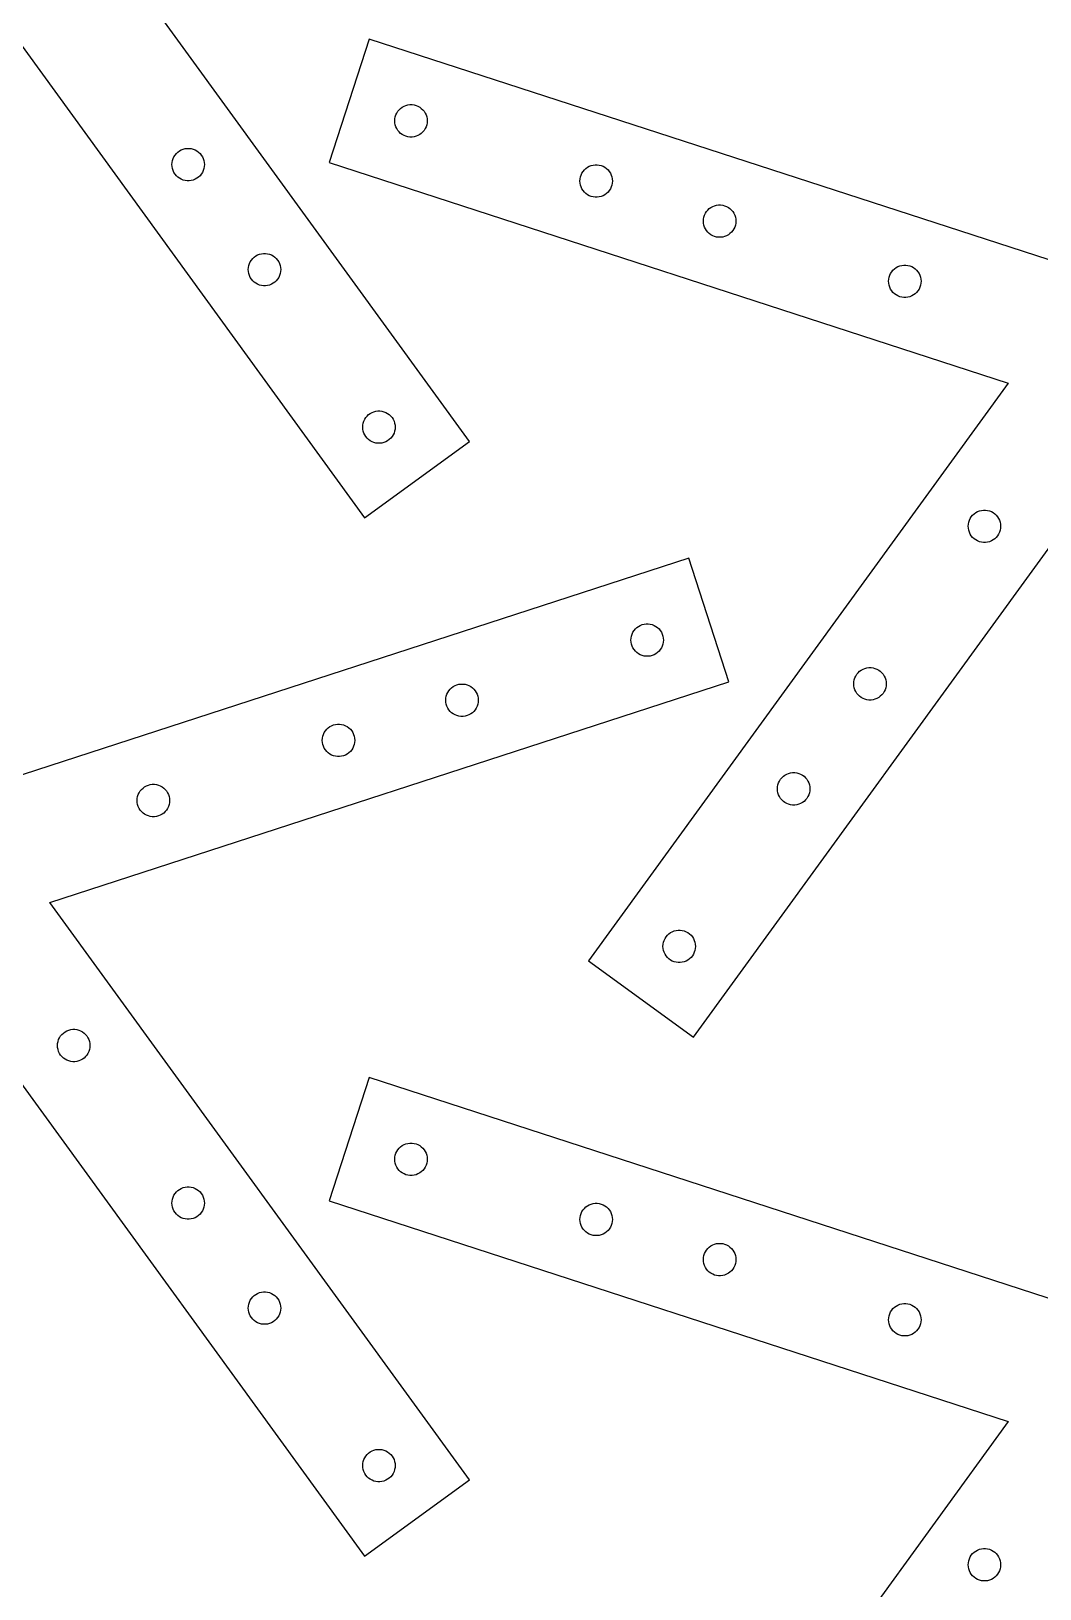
# Model space of a CAD drawing. Header units: metres. Extents: x 19 to 981, y 14 to 964.
# Drawn here: x 153.3 to 308.7, y 249 to 489 of the extents above; entities that cross this region are included whole.
import ezdxf

# ---------------------------------------------------------------- set-up
doc = ezdxf.new("R2010")
doc.units = ezdxf.units.M

msp = doc.modelspace()

# ---------------------------------------------------------------- linework, layer by layer
for p, q in [((220.837, 425.751), (156.18, 514.743)), ((140, 502.987), (204.656, 413.995)), ((205.384, 487.756), (199.203, 468.735)), ((320, 450.515), (205.384, 487.756)), ((211.032, 477.533), (211.336, 477.611)), ((211.336, 477.611), (211.647, 477.65)), ((211.647, 477.65), (211.961, 477.65)), ((211.961, 477.65), (212.273, 477.611)), ((212.273, 477.611), (212.577, 477.533)), ((209.304, 475.155), (209.324, 475.468)), ((209.324, 475.468), (209.383, 475.777)), ((209.383, 475.777), (209.48, 476.075)), ((209.48, 476.075), (209.613, 476.359)), ((209.613, 476.359), (209.782, 476.624)), ((209.782, 476.624), (209.982, 476.866)), ((209.982, 476.866), (210.211, 477.081)), ((210.211, 477.081), (210.465, 477.266)), ((210.465, 477.266), (210.74, 477.417)), ((210.74, 477.417), (211.032, 477.533)), ((212.577, 477.533), (212.869, 477.417)), ((212.869, 477.417), (213.144, 477.266)), ((213.144, 477.266), (213.398, 477.081)), ((213.398, 477.081), (213.627, 476.866)), ((213.627, 476.866), (213.827, 476.624)), ((213.827, 476.624), (213.995, 476.359)), ((213.995, 476.359), (214.129, 476.075)), ((214.129, 476.075), (214.226, 475.777)), ((214.226, 475.777), (214.284, 475.468)), ((214.284, 475.468), (214.304, 475.155)), ((209.324, 474.842), (209.304, 475.155)), ((209.383, 474.533), (209.324, 474.842)), ((209.48, 474.235), (209.383, 474.533)), ((209.613, 473.951), (209.48, 474.235)), ((209.782, 473.685), (209.613, 473.951)), ((209.982, 473.444), (209.782, 473.685)), ((210.211, 473.229), (209.982, 473.444)), ((210.465, 473.044), (210.211, 473.229)), ((210.74, 472.893), (210.465, 473.044)), ((211.032, 472.777), (210.74, 472.893)), ((212.869, 472.893), (212.577, 472.777)), ((213.144, 473.044), (212.869, 472.893)), ((213.398, 473.229), (213.144, 473.044)), ((213.627, 473.444), (213.398, 473.229)), ((213.827, 473.685), (213.627, 473.444)), ((213.995, 473.951), (213.827, 473.685)), ((214.129, 474.235), (213.995, 473.951)), ((214.226, 474.533), (214.129, 474.235)), ((214.284, 474.842), (214.226, 474.533)), ((214.304, 475.155), (214.284, 474.842)), ((175.886, 470.34), (176.14, 470.525)), ((176.14, 470.525), (176.415, 470.676)), ((176.415, 470.676), (176.707, 470.792)), ((176.707, 470.792), (177.011, 470.87)), ((177.011, 470.87), (177.322, 470.909)), ((177.322, 470.909), (177.636, 470.909)), ((177.636, 470.909), (177.948, 470.87)), ((177.948, 470.87), (178.252, 470.792)), ((178.252, 470.792), (178.544, 470.676)), ((178.544, 470.676), (178.819, 470.525)), ((178.819, 470.525), (179.073, 470.34)), ((211.336, 472.699), (211.032, 472.777)), ((211.647, 472.66), (211.336, 472.699)), ((211.961, 472.66), (211.647, 472.66)), ((212.273, 472.699), (211.961, 472.66)), ((212.577, 472.777), (212.273, 472.699)), ((174.979, 468.414), (174.999, 468.727)), ((174.999, 468.101), (174.979, 468.414)), ((174.999, 468.727), (175.058, 469.036)), ((175.058, 467.792), (174.999, 468.101)), ((175.058, 469.036), (175.155, 469.334)), ((175.155, 469.334), (175.289, 469.618)), ((175.289, 469.618), (175.457, 469.883)), ((175.457, 469.883), (175.657, 470.125)), ((175.657, 470.125), (175.886, 470.34)), ((179.073, 470.34), (179.302, 470.125)), ((179.302, 470.125), (179.502, 469.883)), ((179.502, 469.883), (179.67, 469.618)), ((179.67, 469.618), (179.804, 469.334)), ((179.804, 469.334), (179.901, 469.036)), ((179.901, 469.036), (179.96, 468.727)), ((179.96, 468.101), (179.901, 467.792)), ((179.96, 468.727), (179.979, 468.414)), ((179.979, 468.414), (179.96, 468.101)), ((199.203, 468.735), (303.82, 434.743)), ((238.996, 467.995), (239.271, 468.146)), ((239.271, 468.146), (239.563, 468.262)), ((239.563, 468.262), (239.867, 468.34)), ((239.867, 468.34), (240.179, 468.379)), ((240.179, 468.379), (240.493, 468.379)), ((240.493, 468.379), (240.804, 468.34)), ((240.804, 468.34), (241.108, 468.262)), ((241.108, 468.262), (241.4, 468.146)), ((241.4, 468.146), (241.675, 467.995)), ((175.155, 467.494), (175.058, 467.792)), ((175.289, 467.21), (175.155, 467.494)), ((175.457, 466.945), (175.289, 467.21)), ((175.657, 466.703), (175.457, 466.945)), ((175.886, 466.488), (175.657, 466.703)), ((176.14, 466.303), (175.886, 466.488)), ((176.415, 466.152), (176.14, 466.303)), ((176.707, 466.036), (176.415, 466.152)), ((177.011, 465.958), (176.707, 466.036)), ((177.322, 465.919), (177.011, 465.958)), ((177.636, 465.919), (177.322, 465.919)), ((177.948, 465.958), (177.636, 465.919)), ((178.252, 466.036), (177.948, 465.958)), ((178.544, 466.152), (178.252, 466.036)), ((178.819, 466.303), (178.544, 466.152)), ((179.073, 466.488), (178.819, 466.303)), ((179.302, 466.703), (179.073, 466.488)), ((179.502, 466.945), (179.302, 466.703)), ((179.67, 467.21), (179.502, 466.945)), ((179.804, 467.494), (179.67, 467.21)), ((179.901, 467.792), (179.804, 467.494)), ((237.836, 465.884), (237.856, 466.198)), ((237.856, 465.571), (237.836, 465.884)), ((237.856, 466.198), (237.914, 466.506)), ((237.914, 466.506), (238.011, 466.805)), ((238.011, 466.805), (238.145, 467.089)), ((238.145, 467.089), (238.313, 467.354)), ((238.313, 467.354), (238.513, 467.596)), ((238.513, 467.596), (238.742, 467.811)), ((238.742, 467.811), (238.996, 467.995)), ((241.675, 467.995), (241.929, 467.811)), ((241.929, 467.811), (242.158, 467.596)), ((242.158, 467.596), (242.358, 467.354)), ((242.358, 467.354), (242.527, 467.089)), ((242.527, 467.089), (242.66, 466.805)), ((242.66, 466.805), (242.757, 466.506)), ((242.757, 466.506), (242.816, 466.198)), ((242.816, 466.198), (242.836, 465.884)), ((242.836, 465.884), (242.816, 465.571)), ((237.914, 465.263), (237.856, 465.571)), ((238.011, 464.964), (237.914, 465.263)), ((238.145, 464.68), (238.011, 464.964)), ((238.313, 464.415), (238.145, 464.68)), ((238.513, 464.173), (238.313, 464.415)), ((238.742, 463.958), (238.513, 464.173)), ((238.996, 463.774), (238.742, 463.958)), ((239.271, 463.622), (238.996, 463.774)), ((239.563, 463.507), (239.271, 463.622)), ((239.867, 463.429), (239.563, 463.507)), ((240.179, 463.389), (239.867, 463.429)), ((240.493, 463.389), (240.179, 463.389)), ((240.804, 463.429), (240.493, 463.389)), ((241.108, 463.507), (240.804, 463.429)), ((241.4, 463.622), (241.108, 463.507)), ((241.675, 463.774), (241.4, 463.622)), ((241.929, 463.958), (241.675, 463.774)), ((242.158, 464.173), (241.929, 463.958)), ((242.358, 464.415), (242.158, 464.173)), ((242.527, 464.68), (242.358, 464.415)), ((242.66, 464.964), (242.527, 464.68)), ((242.757, 465.263), (242.66, 464.964)), ((242.816, 465.571), (242.757, 465.263)), ((257.033, 460.624), (257.166, 460.908)), ((257.166, 460.908), (257.334, 461.174)), ((257.334, 461.174), (257.535, 461.415)), ((257.535, 461.415), (257.763, 461.63)), ((257.763, 461.63), (258.017, 461.815)), ((258.017, 461.815), (258.293, 461.966)), ((258.293, 461.966), (258.584, 462.082)), ((258.584, 462.082), (258.889, 462.16)), ((258.889, 462.16), (259.2, 462.199)), ((259.2, 462.199), (259.514, 462.199)), ((259.514, 462.199), (259.825, 462.16)), ((259.825, 462.16), (260.13, 462.082)), ((260.13, 462.082), (260.421, 461.966)), ((260.421, 461.966), (260.697, 461.815)), ((260.697, 461.815), (260.951, 461.63)), ((260.951, 461.63), (261.179, 461.415)), ((261.179, 461.415), (261.38, 461.174)), ((261.38, 461.174), (261.548, 460.908)), ((261.548, 460.908), (261.681, 460.624)), ((256.857, 459.704), (256.877, 460.017)), ((256.877, 459.391), (256.857, 459.704)), ((256.877, 460.017), (256.936, 460.326)), ((256.936, 459.082), (256.877, 459.391)), ((256.936, 460.326), (257.033, 460.624)), ((257.033, 458.784), (256.936, 459.082)), ((257.166, 458.5), (257.033, 458.784)), ((257.334, 458.235), (257.166, 458.5)), ((261.548, 458.5), (261.38, 458.235)), ((261.681, 458.784), (261.548, 458.5)), ((261.681, 460.624), (261.778, 460.326)), ((261.778, 459.082), (261.681, 458.784)), ((261.778, 460.326), (261.837, 460.017)), ((261.837, 459.391), (261.778, 459.082)), ((261.837, 460.017), (261.857, 459.704)), ((261.857, 459.704), (261.837, 459.391)), ((257.535, 457.993), (257.334, 458.235)), ((257.763, 457.778), (257.535, 457.993)), ((258.017, 457.593), (257.763, 457.778)), ((258.293, 457.442), (258.017, 457.593)), ((258.584, 457.326), (258.293, 457.442)), ((258.889, 457.248), (258.584, 457.326)), ((259.2, 457.209), (258.889, 457.248)), ((259.514, 457.209), (259.2, 457.209)), ((259.825, 457.248), (259.514, 457.209)), ((260.13, 457.326), (259.825, 457.248)), ((260.421, 457.442), (260.13, 457.326)), ((260.697, 457.593), (260.421, 457.442)), ((260.951, 457.778), (260.697, 457.593)), ((261.179, 457.993), (260.951, 457.778)), ((261.38, 458.235), (261.179, 457.993)), ((187.044, 453.438), (187.213, 453.703)), ((187.213, 453.703), (187.413, 453.945)), ((187.413, 453.945), (187.642, 454.16)), ((187.642, 454.16), (187.896, 454.344)), ((187.896, 454.344), (188.171, 454.496)), ((188.171, 454.496), (188.463, 454.611)), ((188.463, 454.611), (188.767, 454.689)), ((188.767, 454.689), (189.078, 454.729)), ((189.078, 454.729), (189.392, 454.729)), ((189.392, 454.729), (189.704, 454.689)), ((189.704, 454.689), (190.008, 454.611)), ((190.008, 454.611), (190.3, 454.496)), ((190.3, 454.496), (190.575, 454.344)), ((190.575, 454.344), (190.829, 454.16)), ((190.829, 454.16), (191.058, 453.945)), ((191.058, 453.945), (191.258, 453.703)), ((191.258, 453.703), (191.426, 453.438)), ((186.735, 452.234), (186.755, 452.547)), ((186.755, 451.92), (186.735, 452.234)), ((186.755, 452.547), (186.814, 452.855)), ((186.814, 451.612), (186.755, 451.92)), ((186.814, 452.855), (186.911, 453.154)), ((186.911, 451.313), (186.814, 451.612)), ((186.911, 453.154), (187.044, 453.438)), ((187.044, 451.029), (186.911, 451.313)), ((191.426, 453.438), (191.56, 453.154)), ((191.56, 451.313), (191.426, 451.029)), ((191.56, 453.154), (191.657, 452.855)), ((191.657, 451.612), (191.56, 451.313)), ((191.657, 452.855), (191.715, 452.547)), ((191.715, 451.92), (191.657, 451.612)), ((191.715, 452.547), (191.735, 452.234)), ((191.735, 452.234), (191.715, 451.92)), ((285.467, 451.055), (285.564, 451.354)), ((285.564, 451.354), (285.698, 451.638)), ((285.698, 451.638), (285.866, 451.903)), ((285.866, 451.903), (286.066, 452.145)), ((286.066, 452.145), (286.295, 452.36)), ((286.295, 452.36), (286.549, 452.544)), ((286.549, 452.544), (286.824, 452.696)), ((286.824, 452.696), (287.116, 452.811)), ((287.116, 452.811), (287.42, 452.889)), ((287.42, 452.889), (287.732, 452.929)), ((287.732, 452.929), (288.046, 452.929)), ((288.046, 452.929), (288.357, 452.889)), ((288.357, 452.889), (288.661, 452.811)), ((288.661, 452.811), (288.953, 452.696)), ((288.953, 452.696), (289.228, 452.544)), ((289.228, 452.544), (289.482, 452.36)), ((289.482, 452.36), (289.711, 452.145)), ((289.711, 452.145), (289.911, 451.903)), ((289.911, 451.903), (290.079, 451.638)), ((290.079, 451.638), (290.213, 451.354)), ((290.213, 451.354), (290.31, 451.055)), ((187.213, 450.764), (187.044, 451.029)), ((187.413, 450.522), (187.213, 450.764)), ((187.642, 450.307), (187.413, 450.522)), ((187.896, 450.123), (187.642, 450.307)), ((188.171, 449.972), (187.896, 450.123)), ((188.463, 449.856), (188.171, 449.972)), ((188.767, 449.778), (188.463, 449.856)), ((189.078, 449.739), (188.767, 449.778)), ((189.392, 449.739), (189.078, 449.739)), ((189.704, 449.778), (189.392, 449.739)), ((190.008, 449.856), (189.704, 449.778)), ((190.3, 449.972), (190.008, 449.856)), ((190.575, 450.123), (190.3, 449.972)), ((190.829, 450.307), (190.575, 450.123)), ((191.058, 450.522), (190.829, 450.307)), ((191.258, 450.764), (191.058, 450.522)), ((191.426, 451.029), (191.258, 450.764)), ((285.389, 450.434), (285.408, 450.747)), ((285.408, 450.12), (285.389, 450.434)), ((285.408, 450.747), (285.467, 451.055)), ((285.467, 449.812), (285.408, 450.12)), ((285.564, 449.513), (285.467, 449.812)), ((285.698, 449.229), (285.564, 449.513)), ((285.866, 448.964), (285.698, 449.229)), ((286.066, 448.722), (285.866, 448.964)), ((289.911, 448.964), (289.711, 448.722)), ((290.079, 449.229), (289.911, 448.964)), ((290.213, 449.513), (290.079, 449.229)), ((290.31, 449.812), (290.213, 449.513)), ((290.31, 451.055), (290.369, 450.747)), ((290.369, 450.12), (290.31, 449.812)), ((290.369, 450.747), (290.389, 450.434)), ((290.389, 450.434), (290.369, 450.12)), ((286.295, 448.507), (286.066, 448.722)), ((286.549, 448.323), (286.295, 448.507)), ((286.824, 448.172), (286.549, 448.323)), ((287.116, 448.056), (286.824, 448.172)), ((287.42, 447.978), (287.116, 448.056)), ((287.732, 447.939), (287.42, 447.978)), ((288.046, 447.939), (287.732, 447.939)), ((288.357, 447.978), (288.046, 447.939)), ((288.661, 448.056), (288.357, 447.978)), ((288.953, 448.172), (288.661, 448.056)), ((289.228, 448.323), (288.953, 448.172)), ((289.482, 448.507), (289.228, 448.323)), ((289.711, 448.722), (289.482, 448.507)), ((303.82, 434.743), (239.163, 345.751)), ((204.846, 429.433), (205.046, 429.675)), ((205.046, 429.675), (205.275, 429.889)), ((205.275, 429.889), (205.529, 430.074)), ((205.529, 430.074), (205.804, 430.225)), ((205.804, 430.225), (206.096, 430.341)), ((206.096, 430.341), (206.4, 430.419)), ((206.4, 430.419), (206.712, 430.458)), ((206.712, 430.458), (207.026, 430.458)), ((207.026, 430.458), (207.337, 430.419)), ((207.337, 430.419), (207.641, 430.341)), ((207.641, 430.341), (207.933, 430.225)), ((207.933, 430.225), (208.208, 430.074)), ((208.208, 430.074), (208.462, 429.889)), ((208.462, 429.889), (208.691, 429.675)), ((208.691, 429.675), (208.891, 429.433)), ((204.369, 427.963), (204.388, 428.276)), ((204.388, 427.65), (204.369, 427.963)), ((204.388, 428.276), (204.447, 428.585)), ((204.447, 427.341), (204.388, 427.65)), ((204.447, 428.585), (204.544, 428.883)), ((204.544, 427.043), (204.447, 427.341)), ((204.544, 428.883), (204.678, 429.168)), ((204.678, 429.168), (204.846, 429.433)), ((208.891, 429.433), (209.059, 429.168)), ((209.059, 429.168), (209.193, 428.883)), ((209.193, 428.883), (209.29, 428.585)), ((209.29, 427.341), (209.193, 427.043)), ((209.29, 428.585), (209.349, 428.276)), ((209.349, 427.65), (209.29, 427.341)), ((209.349, 428.276), (209.369, 427.963)), ((209.369, 427.963), (209.349, 427.65)), ((204.678, 426.759), (204.544, 427.043)), ((204.656, 413.995), (220.837, 425.751)), ((204.846, 426.494), (204.678, 426.759)), ((205.046, 426.252), (204.846, 426.494)), ((205.275, 426.037), (205.046, 426.252)), ((205.529, 425.852), (205.275, 426.037)), ((205.804, 425.701), (205.529, 425.852)), ((206.096, 425.586), (205.804, 425.701)), ((206.4, 425.507), (206.096, 425.586)), ((206.712, 425.468), (206.4, 425.507)), ((207.026, 425.468), (206.712, 425.468)), ((207.337, 425.507), (207.026, 425.468)), ((207.641, 425.586), (207.337, 425.507)), ((207.933, 425.701), (207.641, 425.586)), ((208.208, 425.852), (207.933, 425.701)), ((208.462, 426.037), (208.208, 425.852)), ((208.691, 426.252), (208.462, 426.037)), ((208.891, 426.494), (208.691, 426.252)), ((209.059, 426.759), (208.891, 426.494)), ((209.193, 427.043), (209.059, 426.759)), ((255.344, 333.995), (320, 422.987)), ((297.654, 412.685), (297.674, 412.998)), ((297.674, 412.998), (297.733, 413.306)), ((297.733, 413.306), (297.83, 413.605)), ((297.83, 413.605), (297.963, 413.889)), ((297.963, 413.889), (298.132, 414.154)), ((298.132, 414.154), (298.332, 414.396)), ((298.332, 414.396), (298.561, 414.611)), ((298.561, 414.611), (298.815, 414.795)), ((298.815, 414.795), (299.09, 414.947)), ((299.09, 414.947), (299.382, 415.062)), ((299.382, 415.062), (299.686, 415.14)), ((299.686, 415.14), (299.997, 415.18)), ((299.997, 415.18), (300.311, 415.18)), ((300.311, 415.18), (300.623, 415.14)), ((300.623, 415.14), (300.927, 415.062)), ((300.927, 415.062), (301.219, 414.947)), ((301.219, 414.947), (301.494, 414.795)), ((301.494, 414.795), (301.748, 414.611)), ((301.748, 414.611), (301.977, 414.396)), ((301.977, 414.396), (302.177, 414.154)), ((302.177, 414.154), (302.345, 413.889)), ((302.345, 413.889), (302.479, 413.605)), ((302.479, 413.605), (302.576, 413.306)), ((302.576, 413.306), (302.634, 412.998)), ((302.634, 412.998), (302.654, 412.685)), ((297.674, 412.371), (297.654, 412.685)), ((297.733, 412.063), (297.674, 412.371)), ((297.83, 411.764), (297.733, 412.063)), ((297.963, 411.48), (297.83, 411.764)), ((298.132, 411.215), (297.963, 411.48)), ((298.332, 410.973), (298.132, 411.215)), ((298.561, 410.758), (298.332, 410.973)), ((298.815, 410.574), (298.561, 410.758)), ((299.09, 410.422), (298.815, 410.574)), ((299.382, 410.307), (299.09, 410.422)), ((301.219, 410.422), (300.927, 410.307)), ((301.494, 410.574), (301.219, 410.422)), ((301.748, 410.758), (301.494, 410.574)), ((301.977, 410.973), (301.748, 410.758)), ((302.177, 411.215), (301.977, 410.973)), ((302.345, 411.48), (302.177, 411.215)), ((302.479, 411.764), (302.345, 411.48)), ((302.576, 412.063), (302.479, 411.764)), ((302.634, 412.371), (302.576, 412.063)), ((302.654, 412.685), (302.634, 412.371)), ((299.686, 410.229), (299.382, 410.307)), ((299.997, 410.189), (299.686, 410.229)), ((300.311, 410.189), (299.997, 410.189)), ((300.623, 410.229), (300.311, 410.189)), ((300.927, 410.307), (300.623, 410.229)), ((254.616, 407.756), (150, 373.764)), ((260.797, 388.735), (254.616, 407.756)), ((245.774, 395.777), (245.871, 396.075)), ((245.871, 396.075), (246.005, 396.359)), ((246.005, 396.359), (246.173, 396.624)), ((246.173, 396.624), (246.373, 396.866)), ((246.373, 396.866), (246.602, 397.081)), ((246.602, 397.081), (246.856, 397.266)), ((246.856, 397.266), (247.131, 397.417)), ((247.131, 397.417), (247.423, 397.533)), ((247.423, 397.533), (247.727, 397.611)), ((247.727, 397.611), (248.039, 397.65)), ((248.039, 397.65), (248.353, 397.65)), ((248.353, 397.65), (248.664, 397.611)), ((248.664, 397.611), (248.968, 397.533)), ((248.968, 397.533), (249.26, 397.417)), ((249.26, 397.417), (249.535, 397.266)), ((249.535, 397.266), (249.789, 397.081)), ((249.789, 397.081), (250.018, 396.866)), ((250.018, 396.866), (250.218, 396.624)), ((250.218, 396.624), (250.387, 396.359)), ((250.387, 396.359), (250.52, 396.075)), ((250.52, 396.075), (250.617, 395.777)), ((245.696, 395.155), (245.716, 395.468)), ((245.716, 394.842), (245.696, 395.155)), ((245.716, 395.468), (245.774, 395.777)), ((245.774, 394.533), (245.716, 394.842)), ((245.871, 394.235), (245.774, 394.533)), ((246.005, 393.951), (245.871, 394.235)), ((246.173, 393.685), (246.005, 393.951)), ((246.373, 393.444), (246.173, 393.685)), ((250.218, 393.685), (250.018, 393.444)), ((250.387, 393.951), (250.218, 393.685)), ((250.52, 394.235), (250.387, 393.951)), ((250.617, 394.533), (250.52, 394.235)), ((250.617, 395.777), (250.676, 395.468)), ((250.676, 394.842), (250.617, 394.533)), ((250.676, 395.468), (250.696, 395.155)), ((250.696, 395.155), (250.676, 394.842)), ((246.602, 393.229), (246.373, 393.444)), ((246.856, 393.044), (246.602, 393.229)), ((247.131, 392.893), (246.856, 393.044)), ((247.423, 392.777), (247.131, 392.893)), ((247.727, 392.699), (247.423, 392.777)), ((248.039, 392.66), (247.727, 392.699)), ((248.353, 392.66), (248.039, 392.66)), ((248.664, 392.699), (248.353, 392.66)), ((248.968, 392.777), (248.664, 392.699)), ((249.26, 392.893), (248.968, 392.777)), ((249.535, 393.044), (249.26, 392.893)), ((249.789, 393.229), (249.535, 393.044)), ((250.018, 393.444), (249.789, 393.229)), ((280.04, 388.727), (280.099, 389.036)), ((280.099, 389.036), (280.196, 389.334)), ((280.196, 389.334), (280.33, 389.618)), ((280.33, 389.618), (280.498, 389.883)), ((280.498, 389.883), (280.698, 390.125)), ((280.698, 390.125), (280.927, 390.34)), ((280.927, 390.34), (281.181, 390.525)), ((281.181, 390.525), (281.456, 390.676)), ((281.456, 390.676), (281.748, 390.792)), ((281.748, 390.792), (282.052, 390.87)), ((282.052, 390.87), (282.364, 390.909)), ((282.364, 390.909), (282.678, 390.909)), ((282.678, 390.909), (282.989, 390.87)), ((282.989, 390.87), (283.293, 390.792)), ((283.293, 390.792), (283.585, 390.676)), ((283.585, 390.676), (283.86, 390.525)), ((283.86, 390.525), (284.114, 390.34)), ((284.114, 390.34), (284.343, 390.125)), ((284.343, 390.125), (284.543, 389.883)), ((284.543, 389.883), (284.711, 389.618)), ((284.711, 389.618), (284.845, 389.334)), ((284.845, 389.334), (284.942, 389.036)), ((284.942, 389.036), (285.001, 388.727)), ((156.18, 354.743), (260.797, 388.735)), ((217.184, 386.198), (217.243, 386.506)), ((217.243, 386.506), (217.34, 386.805)), ((217.34, 386.805), (217.473, 387.089)), ((217.473, 387.089), (217.642, 387.354)), ((217.642, 387.354), (217.842, 387.596)), ((217.842, 387.596), (218.071, 387.811)), ((218.071, 387.811), (218.325, 387.995)), ((218.325, 387.995), (218.6, 388.146)), ((218.6, 388.146), (218.892, 388.262)), ((218.892, 388.262), (219.196, 388.34)), ((219.196, 388.34), (219.507, 388.379)), ((219.507, 388.379), (219.821, 388.379)), ((219.821, 388.379), (220.133, 388.34)), ((220.133, 388.34), (220.437, 388.262)), ((220.437, 388.262), (220.729, 388.146)), ((220.729, 388.146), (221.004, 387.995)), ((221.004, 387.995), (221.258, 387.811)), ((221.258, 387.811), (221.487, 387.596)), ((221.487, 387.596), (221.687, 387.354)), ((221.687, 387.354), (221.855, 387.089)), ((221.855, 387.089), (221.989, 386.805)), ((221.989, 386.805), (222.086, 386.506)), ((222.086, 386.506), (222.144, 386.198)), ((280.021, 388.414), (280.04, 388.727)), ((280.04, 388.101), (280.021, 388.414)), ((280.099, 387.792), (280.04, 388.101)), ((280.196, 387.494), (280.099, 387.792)), ((280.33, 387.21), (280.196, 387.494)), ((280.498, 386.945), (280.33, 387.21)), ((280.698, 386.703), (280.498, 386.945)), ((280.927, 386.488), (280.698, 386.703)), ((281.181, 386.303), (280.927, 386.488)), ((284.114, 386.488), (283.86, 386.303)), ((284.343, 386.703), (284.114, 386.488)), ((284.543, 386.945), (284.343, 386.703)), ((284.711, 387.21), (284.543, 386.945)), ((284.845, 387.494), (284.711, 387.21)), ((284.942, 387.792), (284.845, 387.494)), ((285.001, 388.101), (284.942, 387.792)), ((285.001, 388.727), (285.021, 388.414)), ((285.021, 388.414), (285.001, 388.101)), ((217.164, 385.884), (217.184, 386.198)), ((217.184, 385.571), (217.164, 385.884)), ((217.243, 385.263), (217.184, 385.571)), ((217.34, 384.964), (217.243, 385.263)), ((217.473, 384.68), (217.34, 384.964)), ((217.642, 384.415), (217.473, 384.68)), ((217.842, 384.173), (217.642, 384.415)), ((218.071, 383.958), (217.842, 384.173)), ((221.487, 384.173), (221.258, 383.958)), ((221.687, 384.415), (221.487, 384.173)), ((221.855, 384.68), (221.687, 384.415)), ((221.989, 384.964), (221.855, 384.68)), ((222.086, 385.263), (221.989, 384.964)), ((222.144, 385.571), (222.086, 385.263)), ((222.144, 386.198), (222.164, 385.884)), ((222.164, 385.884), (222.144, 385.571)), ((281.456, 386.152), (281.181, 386.303)), ((281.748, 386.036), (281.456, 386.152)), ((282.052, 385.958), (281.748, 386.036)), ((282.364, 385.919), (282.052, 385.958)), ((282.678, 385.919), (282.364, 385.919)), ((282.989, 385.958), (282.678, 385.919)), ((283.293, 386.036), (282.989, 385.958)), ((283.585, 386.152), (283.293, 386.036)), ((283.86, 386.303), (283.585, 386.152)), ((198.821, 381.415), (199.049, 381.63)), ((199.049, 381.63), (199.303, 381.815)), ((199.303, 381.815), (199.579, 381.966)), ((199.579, 381.966), (199.87, 382.082)), ((199.87, 382.082), (200.175, 382.16)), ((200.175, 382.16), (200.486, 382.199)), ((200.486, 382.199), (200.8, 382.199)), ((200.8, 382.199), (201.111, 382.16)), ((201.111, 382.16), (201.416, 382.082)), ((201.416, 382.082), (201.707, 381.966)), ((201.707, 381.966), (201.983, 381.815)), ((201.983, 381.815), (202.237, 381.63)), ((202.237, 381.63), (202.465, 381.415)), ((218.325, 383.774), (218.071, 383.958)), ((218.6, 383.622), (218.325, 383.774)), ((218.892, 383.507), (218.6, 383.622)), ((219.196, 383.429), (218.892, 383.507)), ((219.507, 383.389), (219.196, 383.429)), ((219.821, 383.389), (219.507, 383.389)), ((220.133, 383.429), (219.821, 383.389)), ((220.437, 383.507), (220.133, 383.429)), ((220.729, 383.622), (220.437, 383.507)), ((221.004, 383.774), (220.729, 383.622)), ((221.258, 383.958), (221.004, 383.774)), ((198.143, 379.704), (198.163, 380.017)), ((198.163, 379.391), (198.143, 379.704)), ((198.163, 380.017), (198.222, 380.326)), ((198.222, 379.082), (198.163, 379.391)), ((198.222, 380.326), (198.319, 380.624)), ((198.319, 380.624), (198.452, 380.908)), ((198.452, 380.908), (198.62, 381.174)), ((198.62, 381.174), (198.821, 381.415)), ((202.465, 381.415), (202.666, 381.174)), ((202.666, 381.174), (202.834, 380.908)), ((202.834, 380.908), (202.967, 380.624)), ((202.967, 380.624), (203.064, 380.326)), ((203.064, 380.326), (203.123, 380.017)), ((203.123, 379.391), (203.064, 379.082)), ((203.123, 380.017), (203.143, 379.704)), ((203.143, 379.704), (203.123, 379.391)), ((198.319, 378.784), (198.222, 379.082)), ((198.452, 378.5), (198.319, 378.784)), ((198.62, 378.235), (198.452, 378.5)), ((198.821, 377.993), (198.62, 378.235)), ((199.049, 377.778), (198.821, 377.993)), ((199.303, 377.593), (199.049, 377.778)), ((199.579, 377.442), (199.303, 377.593)), ((199.87, 377.326), (199.579, 377.442)), ((200.175, 377.248), (199.87, 377.326)), ((200.486, 377.209), (200.175, 377.248)), ((200.8, 377.209), (200.486, 377.209)), ((201.111, 377.248), (200.8, 377.209)), ((201.416, 377.326), (201.111, 377.248)), ((201.707, 377.442), (201.416, 377.326)), ((201.983, 377.593), (201.707, 377.442)), ((202.237, 377.778), (201.983, 377.593)), ((202.465, 377.993), (202.237, 377.778)), ((202.666, 378.235), (202.465, 377.993)), ((202.834, 378.5), (202.666, 378.235)), ((202.967, 378.784), (202.834, 378.5)), ((203.064, 379.082), (202.967, 378.784)), ((269.425, 374.344), (269.7, 374.496)), ((269.7, 374.496), (269.992, 374.611)), ((269.992, 374.611), (270.296, 374.689)), ((270.296, 374.689), (270.608, 374.729)), ((270.608, 374.729), (270.922, 374.729)), ((270.922, 374.729), (271.233, 374.689)), ((271.233, 374.689), (271.537, 374.611)), ((271.537, 374.611), (271.829, 374.496)), ((271.829, 374.496), (272.104, 374.344)), ((170.089, 371.903), (170.289, 372.145)), ((170.289, 372.145), (170.518, 372.36)), ((170.518, 372.36), (170.772, 372.544)), ((170.772, 372.544), (171.047, 372.696)), ((171.047, 372.696), (171.339, 372.811)), ((171.339, 372.811), (171.643, 372.889)), ((171.643, 372.889), (171.954, 372.929)), ((171.954, 372.929), (172.268, 372.929)), ((172.268, 372.929), (172.58, 372.889)), ((172.58, 372.889), (172.884, 372.811)), ((172.884, 372.811), (173.176, 372.696)), ((173.176, 372.696), (173.451, 372.544)), ((173.451, 372.544), (173.705, 372.36)), ((173.705, 372.36), (173.934, 372.145)), ((173.934, 372.145), (174.134, 371.903)), ((268.265, 372.234), (268.285, 372.547)), ((268.285, 371.92), (268.265, 372.234)), ((268.285, 372.547), (268.343, 372.855)), ((268.343, 372.855), (268.44, 373.154)), ((268.44, 373.154), (268.574, 373.438)), ((268.574, 373.438), (268.742, 373.703)), ((268.742, 373.703), (268.942, 373.945)), ((268.942, 373.945), (269.171, 374.16)), ((269.171, 374.16), (269.425, 374.344)), ((272.104, 374.344), (272.358, 374.16)), ((272.358, 374.16), (272.587, 373.945)), ((272.587, 373.945), (272.787, 373.703)), ((272.787, 373.703), (272.956, 373.438)), ((272.956, 373.438), (273.089, 373.154)), ((273.089, 373.154), (273.186, 372.855)), ((273.186, 372.855), (273.245, 372.547)), ((273.245, 372.547), (273.265, 372.234)), ((273.265, 372.234), (273.245, 371.92)), ((169.611, 370.434), (169.631, 370.747)), ((169.631, 370.12), (169.611, 370.434)), ((169.631, 370.747), (169.69, 371.055)), ((169.69, 369.812), (169.631, 370.12)), ((169.69, 371.055), (169.787, 371.354)), ((169.787, 369.513), (169.69, 369.812)), ((169.787, 371.354), (169.921, 371.638)), ((169.921, 371.638), (170.089, 371.903)), ((174.134, 371.903), (174.302, 371.638)), ((174.302, 371.638), (174.436, 371.354)), ((174.436, 371.354), (174.533, 371.055)), ((174.533, 369.812), (174.436, 369.513)), ((174.533, 371.055), (174.592, 370.747)), ((174.592, 370.12), (174.533, 369.812)), ((174.592, 370.747), (174.611, 370.434)), ((174.611, 370.434), (174.592, 370.12)), ((268.343, 371.612), (268.285, 371.92)), ((268.44, 371.313), (268.343, 371.612)), ((268.574, 371.029), (268.44, 371.313)), ((268.742, 370.764), (268.574, 371.029)), ((268.942, 370.522), (268.742, 370.764)), ((269.171, 370.307), (268.942, 370.522)), ((269.425, 370.123), (269.171, 370.307)), ((269.7, 369.972), (269.425, 370.123)), ((269.992, 369.856), (269.7, 369.972)), ((270.296, 369.778), (269.992, 369.856)), ((270.608, 369.739), (270.296, 369.778)), ((270.922, 369.739), (270.608, 369.739)), ((271.233, 369.778), (270.922, 369.739)), ((271.537, 369.856), (271.233, 369.778)), ((271.829, 369.972), (271.537, 369.856)), ((272.104, 370.123), (271.829, 369.972)), ((272.358, 370.307), (272.104, 370.123)), ((272.587, 370.522), (272.358, 370.307)), ((272.787, 370.764), (272.587, 370.522)), ((272.956, 371.029), (272.787, 370.764)), ((273.089, 371.313), (272.956, 371.029)), ((273.186, 371.612), (273.089, 371.313)), ((273.245, 371.92), (273.186, 371.612)), ((169.921, 369.229), (169.787, 369.513)), ((170.089, 368.964), (169.921, 369.229)), ((170.289, 368.722), (170.089, 368.964)), ((170.518, 368.507), (170.289, 368.722)), ((170.772, 368.323), (170.518, 368.507)), ((171.047, 368.172), (170.772, 368.323)), ((171.339, 368.056), (171.047, 368.172)), ((171.643, 367.978), (171.339, 368.056)), ((171.954, 367.939), (171.643, 367.978)), ((172.268, 367.939), (171.954, 367.939)), ((172.58, 367.978), (172.268, 367.939)), ((172.884, 368.056), (172.58, 367.978)), ((173.176, 368.172), (172.884, 368.056)), ((173.451, 368.323), (173.176, 368.172)), ((173.705, 368.507), (173.451, 368.323)), ((173.934, 368.722), (173.705, 368.507)), ((174.134, 368.964), (173.934, 368.722)), ((174.302, 369.229), (174.134, 368.964)), ((174.436, 369.513), (174.302, 369.229)), ((220.837, 265.751), (156.18, 354.743)), ((252.359, 350.341), (252.663, 350.419)), ((252.663, 350.419), (252.974, 350.458)), ((252.974, 350.458), (253.288, 350.458)), ((253.288, 350.458), (253.6, 350.419)), ((253.6, 350.419), (253.904, 350.341)), ((250.631, 347.963), (250.651, 348.276)), ((250.651, 348.276), (250.71, 348.585)), ((250.71, 348.585), (250.807, 348.883)), ((250.807, 348.883), (250.941, 349.168)), ((250.941, 349.168), (251.109, 349.433)), ((251.109, 349.433), (251.309, 349.675)), ((251.309, 349.675), (251.538, 349.889)), ((251.538, 349.889), (251.792, 350.074)), ((251.792, 350.074), (252.067, 350.225)), ((252.067, 350.225), (252.359, 350.341)), ((253.904, 350.341), (254.196, 350.225)), ((254.196, 350.225), (254.471, 350.074)), ((254.471, 350.074), (254.725, 349.889)), ((254.725, 349.889), (254.954, 349.675)), ((254.954, 349.675), (255.154, 349.433)), ((255.154, 349.433), (255.322, 349.168)), ((255.322, 349.168), (255.456, 348.883)), ((255.456, 348.883), (255.553, 348.585)), ((255.553, 348.585), (255.612, 348.276)), ((255.612, 348.276), (255.631, 347.963)), ((239.163, 345.751), (255.344, 333.995)), ((250.651, 347.65), (250.631, 347.963)), ((250.71, 347.341), (250.651, 347.65)), ((250.807, 347.043), (250.71, 347.341)), ((250.941, 346.759), (250.807, 347.043)), ((251.109, 346.494), (250.941, 346.759)), ((251.309, 346.252), (251.109, 346.494)), ((251.538, 346.037), (251.309, 346.252)), ((251.792, 345.852), (251.538, 346.037)), ((252.067, 345.701), (251.792, 345.852)), ((252.359, 345.586), (252.067, 345.701)), ((254.196, 345.701), (253.904, 345.586)), ((254.471, 345.852), (254.196, 345.701)), ((254.725, 346.037), (254.471, 345.852)), ((254.954, 346.252), (254.725, 346.037)), ((255.154, 346.494), (254.954, 346.252)), ((255.322, 346.759), (255.154, 346.494)), ((255.456, 347.043), (255.322, 346.759)), ((255.553, 347.341), (255.456, 347.043)), ((255.612, 347.65), (255.553, 347.341)), ((255.631, 347.963), (255.612, 347.65)), ((252.663, 345.507), (252.359, 345.586)), ((252.974, 345.468), (252.663, 345.507)), ((253.288, 345.468), (252.974, 345.468)), ((253.6, 345.507), (253.288, 345.468)), ((253.904, 345.586), (253.6, 345.507)), ((140, 342.987), (204.656, 253.995)), ((157.424, 333.306), (157.521, 333.605)), ((157.521, 333.605), (157.655, 333.889)), ((157.655, 333.889), (157.823, 334.154)), ((157.823, 334.154), (158.023, 334.396)), ((158.023, 334.396), (158.252, 334.611)), ((158.252, 334.611), (158.506, 334.795)), ((158.506, 334.795), (158.781, 334.947)), ((158.781, 334.947), (159.073, 335.062)), ((159.073, 335.062), (159.377, 335.14)), ((159.377, 335.14), (159.689, 335.18)), ((159.689, 335.18), (160.003, 335.18)), ((160.003, 335.18), (160.314, 335.14)), ((160.314, 335.14), (160.618, 335.062)), ((160.618, 335.062), (160.91, 334.947)), ((160.91, 334.947), (161.185, 334.795)), ((161.185, 334.795), (161.439, 334.611)), ((161.439, 334.611), (161.668, 334.396)), ((161.668, 334.396), (161.868, 334.154)), ((161.868, 334.154), (162.037, 333.889)), ((162.037, 333.889), (162.17, 333.605)), ((162.17, 333.605), (162.267, 333.306)), ((157.346, 332.685), (157.366, 332.998)), ((157.366, 332.371), (157.346, 332.685)), ((157.366, 332.998), (157.424, 333.306)), ((157.424, 332.063), (157.366, 332.371)), ((157.521, 331.764), (157.424, 332.063)), ((157.655, 331.48), (157.521, 331.764)), ((157.823, 331.215), (157.655, 331.48)), ((158.023, 330.973), (157.823, 331.215)), ((161.868, 331.215), (161.668, 330.973)), ((162.037, 331.48), (161.868, 331.215)), ((162.17, 331.764), (162.037, 331.48)), ((162.267, 332.063), (162.17, 331.764)), ((162.267, 333.306), (162.326, 332.998)), ((162.326, 332.371), (162.267, 332.063)), ((162.326, 332.998), (162.346, 332.685)), ((162.346, 332.685), (162.326, 332.371)), ((158.252, 330.758), (158.023, 330.973)), ((158.506, 330.574), (158.252, 330.758)), ((158.781, 330.422), (158.506, 330.574)), ((159.073, 330.307), (158.781, 330.422)), ((159.377, 330.229), (159.073, 330.307)), ((159.689, 330.189), (159.377, 330.229)), ((160.003, 330.189), (159.689, 330.189)), ((160.314, 330.229), (160.003, 330.189)), ((160.618, 330.307), (160.314, 330.229)), ((160.91, 330.422), (160.618, 330.307)), ((161.185, 330.574), (160.91, 330.422)), ((161.439, 330.758), (161.185, 330.574)), ((161.668, 330.973), (161.439, 330.758)), ((205.384, 327.756), (199.203, 308.735)), ((320, 290.515), (205.384, 327.756)), ((209.782, 316.624), (209.982, 316.866)), ((209.982, 316.866), (210.211, 317.081)), ((210.211, 317.081), (210.465, 317.266)), ((210.465, 317.266), (210.74, 317.417)), ((210.74, 317.417), (211.032, 317.533)), ((211.032, 317.533), (211.336, 317.611)), ((211.336, 317.611), (211.647, 317.65)), ((211.647, 317.65), (211.961, 317.65)), ((211.961, 317.65), (212.273, 317.611)), ((212.273, 317.611), (212.577, 317.533)), ((212.577, 317.533), (212.869, 317.417)), ((212.869, 317.417), (213.144, 317.266)), ((213.144, 317.266), (213.398, 317.081)), ((213.398, 317.081), (213.627, 316.866)), ((213.627, 316.866), (213.827, 316.624)), ((209.304, 315.155), (209.324, 315.468)), ((209.324, 314.842), (209.304, 315.155)), ((209.324, 315.468), (209.383, 315.777)), ((209.383, 314.533), (209.324, 314.842)), ((209.383, 315.777), (209.48, 316.075)), ((209.48, 314.235), (209.383, 314.533)), ((209.48, 316.075), (209.613, 316.359)), ((209.613, 316.359), (209.782, 316.624)), ((213.827, 316.624), (213.995, 316.359)), ((213.995, 316.359), (214.129, 316.075)), ((214.129, 316.075), (214.226, 315.777)), ((214.226, 314.533), (214.129, 314.235)), ((214.226, 315.777), (214.284, 315.468)), ((214.284, 314.842), (214.226, 314.533)), ((214.284, 315.468), (214.304, 315.155)), ((214.304, 315.155), (214.284, 314.842)), ((209.613, 313.951), (209.48, 314.235)), ((209.782, 313.685), (209.613, 313.951)), ((209.982, 313.444), (209.782, 313.685)), ((210.211, 313.229), (209.982, 313.444)), ((210.465, 313.044), (210.211, 313.229)), ((210.74, 312.893), (210.465, 313.044)), ((211.032, 312.777), (210.74, 312.893)), ((211.336, 312.699), (211.032, 312.777)), ((211.647, 312.66), (211.336, 312.699)), ((211.961, 312.66), (211.647, 312.66)), ((212.273, 312.699), (211.961, 312.66)), ((212.577, 312.777), (212.273, 312.699)), ((212.869, 312.893), (212.577, 312.777)), ((213.144, 313.044), (212.869, 312.893)), ((213.398, 313.229), (213.144, 313.044)), ((213.627, 313.444), (213.398, 313.229)), ((213.827, 313.685), (213.627, 313.444)), ((213.995, 313.951), (213.827, 313.685)), ((214.129, 314.235), (213.995, 313.951)), ((175.155, 309.334), (175.289, 309.618)), ((175.289, 309.618), (175.457, 309.883)), ((175.457, 309.883), (175.657, 310.125)), ((175.657, 310.125), (175.886, 310.34)), ((175.886, 310.34), (176.14, 310.525)), ((176.14, 310.525), (176.415, 310.676)), ((176.415, 310.676), (176.707, 310.792)), ((176.707, 310.792), (177.011, 310.87)), ((177.011, 310.87), (177.322, 310.909)), ((177.322, 310.909), (177.636, 310.909)), ((177.636, 310.909), (177.948, 310.87)), ((177.948, 310.87), (178.252, 310.792)), ((178.252, 310.792), (178.544, 310.676)), ((178.544, 310.676), (178.819, 310.525)), ((178.819, 310.525), (179.073, 310.34)), ((179.073, 310.34), (179.302, 310.125)), ((179.302, 310.125), (179.502, 309.883)), ((179.502, 309.883), (179.67, 309.618)), ((179.67, 309.618), (179.804, 309.334)), ((174.979, 308.414), (174.999, 308.727)), ((174.999, 308.101), (174.979, 308.414)), ((174.999, 308.727), (175.058, 309.036)), ((175.058, 307.792), (174.999, 308.101)), ((175.058, 309.036), (175.155, 309.334)), ((175.155, 307.494), (175.058, 307.792)), ((175.289, 307.21), (175.155, 307.494)), ((175.457, 306.945), (175.289, 307.21)), ((179.67, 307.21), (179.502, 306.945)), ((179.804, 307.494), (179.67, 307.21)), ((179.804, 309.334), (179.901, 309.036)), ((179.901, 307.792), (179.804, 307.494)), ((179.901, 309.036), (179.96, 308.727)), ((179.96, 308.101), (179.901, 307.792)), ((179.96, 308.727), (179.979, 308.414)), ((179.979, 308.414), (179.96, 308.101)), ((199.203, 308.735), (303.82, 274.743)), ((238.145, 307.089), (238.313, 307.354)), ((238.313, 307.354), (238.513, 307.596)), ((238.513, 307.596), (238.742, 307.811)), ((238.742, 307.811), (238.996, 307.995)), ((238.996, 307.995), (239.271, 308.146)), ((239.271, 308.146), (239.563, 308.262)), ((239.563, 308.262), (239.867, 308.34)), ((239.867, 308.34), (240.179, 308.379)), ((240.179, 308.379), (240.493, 308.379)), ((240.493, 308.379), (240.804, 308.34)), ((240.804, 308.34), (241.108, 308.262)), ((241.108, 308.262), (241.4, 308.146)), ((241.4, 308.146), (241.675, 307.995)), ((241.675, 307.995), (241.929, 307.811)), ((241.929, 307.811), (242.158, 307.596)), ((242.158, 307.596), (242.358, 307.354)), ((242.358, 307.354), (242.527, 307.089)), ((175.657, 306.703), (175.457, 306.945)), ((175.886, 306.488), (175.657, 306.703)), ((176.14, 306.303), (175.886, 306.488)), ((176.415, 306.152), (176.14, 306.303)), ((176.707, 306.036), (176.415, 306.152)), ((177.011, 305.958), (176.707, 306.036)), ((177.322, 305.919), (177.011, 305.958)), ((177.636, 305.919), (177.322, 305.919)), ((177.948, 305.958), (177.636, 305.919)), ((178.252, 306.036), (177.948, 305.958)), ((178.544, 306.152), (178.252, 306.036)), ((178.819, 306.303), (178.544, 306.152)), ((179.073, 306.488), (178.819, 306.303)), ((179.302, 306.703), (179.073, 306.488)), ((179.502, 306.945), (179.302, 306.703)), ((237.836, 305.884), (237.856, 306.198)), ((237.856, 305.571), (237.836, 305.884)), ((237.856, 306.198), (237.914, 306.506)), ((237.914, 305.263), (237.856, 305.571)), ((237.914, 306.506), (238.011, 306.805)), ((238.011, 304.964), (237.914, 305.263)), ((238.011, 306.805), (238.145, 307.089)), ((238.145, 304.68), (238.011, 304.964)), ((242.527, 307.089), (242.66, 306.805)), ((242.66, 304.964), (242.527, 304.68)), ((242.66, 306.805), (242.757, 306.506)), ((242.757, 305.263), (242.66, 304.964)), ((242.757, 306.506), (242.816, 306.198)), ((242.816, 305.571), (242.757, 305.263)), ((242.816, 306.198), (242.836, 305.884)), ((242.836, 305.884), (242.816, 305.571)), ((238.313, 304.415), (238.145, 304.68)), ((238.513, 304.173), (238.313, 304.415)), ((238.742, 303.958), (238.513, 304.173)), ((238.996, 303.774), (238.742, 303.958)), ((239.271, 303.622), (238.996, 303.774)), ((239.563, 303.507), (239.271, 303.622)), ((239.867, 303.429), (239.563, 303.507)), ((240.179, 303.389), (239.867, 303.429)), ((240.493, 303.389), (240.179, 303.389)), ((240.804, 303.429), (240.493, 303.389)), ((241.108, 303.507), (240.804, 303.429)), ((241.4, 303.622), (241.108, 303.507)), ((241.675, 303.774), (241.4, 303.622)), ((241.929, 303.958), (241.675, 303.774)), ((242.158, 304.173), (241.929, 303.958)), ((242.358, 304.415), (242.158, 304.173)), ((242.527, 304.68), (242.358, 304.415)), ((256.857, 299.704), (256.877, 300.017)), ((256.877, 300.017), (256.936, 300.326)), ((256.936, 300.326), (257.033, 300.624)), ((257.033, 300.624), (257.166, 300.908)), ((257.166, 300.908), (257.334, 301.174)), ((257.334, 301.174), (257.535, 301.415)), ((257.535, 301.415), (257.763, 301.63)), ((257.763, 301.63), (258.017, 301.815)), ((258.017, 301.815), (258.293, 301.966)), ((258.293, 301.966), (258.584, 302.082)), ((258.584, 302.082), (258.889, 302.16)), ((258.889, 302.16), (259.2, 302.199)), ((259.2, 302.199), (259.514, 302.199)), ((259.514, 302.199), (259.825, 302.16)), ((259.825, 302.16), (260.13, 302.082)), ((260.13, 302.082), (260.421, 301.966)), ((260.421, 301.966), (260.697, 301.815)), ((260.697, 301.815), (260.951, 301.63)), ((260.951, 301.63), (261.179, 301.415)), ((261.179, 301.415), (261.38, 301.174)), ((261.38, 301.174), (261.548, 300.908)), ((261.548, 300.908), (261.681, 300.624)), ((261.681, 300.624), (261.778, 300.326)), ((261.778, 300.326), (261.837, 300.017)), ((261.837, 300.017), (261.857, 299.704)), ((256.877, 299.391), (256.857, 299.704)), ((256.936, 299.082), (256.877, 299.391)), ((257.033, 298.784), (256.936, 299.082)), ((257.166, 298.5), (257.033, 298.784)), ((257.334, 298.235), (257.166, 298.5)), ((257.535, 297.993), (257.334, 298.235)), ((257.763, 297.778), (257.535, 297.993)), ((258.017, 297.593), (257.763, 297.778)), ((260.951, 297.778), (260.697, 297.593)), ((261.179, 297.993), (260.951, 297.778)), ((261.38, 298.235), (261.179, 297.993)), ((261.548, 298.5), (261.38, 298.235)), ((261.681, 298.784), (261.548, 298.5)), ((261.778, 299.082), (261.681, 298.784)), ((261.837, 299.391), (261.778, 299.082)), ((261.857, 299.704), (261.837, 299.391)), ((258.293, 297.442), (258.017, 297.593)), ((258.584, 297.326), (258.293, 297.442)), ((258.889, 297.248), (258.584, 297.326)), ((259.2, 297.209), (258.889, 297.248)), ((259.514, 297.209), (259.2, 297.209)), ((259.825, 297.248), (259.514, 297.209)), ((260.13, 297.326), (259.825, 297.248)), ((260.421, 297.442), (260.13, 297.326)), ((260.697, 297.593), (260.421, 297.442)), ((186.755, 292.547), (186.814, 292.855)), ((186.814, 292.855), (186.911, 293.154)), ((186.911, 293.154), (187.044, 293.438)), ((187.044, 293.438), (187.213, 293.703)), ((187.213, 293.703), (187.413, 293.945)), ((187.413, 293.945), (187.642, 294.16)), ((187.642, 294.16), (187.896, 294.344)), ((187.896, 294.344), (188.171, 294.496)), ((188.171, 294.496), (188.463, 294.611)), ((188.463, 294.611), (188.767, 294.689)), ((188.767, 294.689), (189.078, 294.729)), ((189.078, 294.729), (189.392, 294.729)), ((189.392, 294.729), (189.704, 294.689)), ((189.704, 294.689), (190.008, 294.611)), ((190.008, 294.611), (190.3, 294.496)), ((190.3, 294.496), (190.575, 294.344)), ((190.575, 294.344), (190.829, 294.16)), ((190.829, 294.16), (191.058, 293.945)), ((191.058, 293.945), (191.258, 293.703)), ((191.258, 293.703), (191.426, 293.438)), ((191.426, 293.438), (191.56, 293.154)), ((191.56, 293.154), (191.657, 292.855)), ((191.657, 292.855), (191.715, 292.547)), ((286.824, 292.696), (287.116, 292.811)), ((287.116, 292.811), (287.42, 292.889)), ((287.42, 292.889), (287.732, 292.929)), ((287.732, 292.929), (288.046, 292.929)), ((288.046, 292.929), (288.357, 292.889)), ((288.357, 292.889), (288.661, 292.811)), ((288.661, 292.811), (288.953, 292.696)), ((186.735, 292.234), (186.755, 292.547)), ((186.755, 291.92), (186.735, 292.234)), ((186.814, 291.612), (186.755, 291.92)), ((186.911, 291.313), (186.814, 291.612)), ((187.044, 291.029), (186.911, 291.313)), ((187.213, 290.764), (187.044, 291.029)), ((187.413, 290.522), (187.213, 290.764)), ((187.642, 290.307), (187.413, 290.522)), ((191.058, 290.522), (190.829, 290.307)), ((191.258, 290.764), (191.058, 290.522)), ((191.426, 291.029), (191.258, 290.764)), ((191.56, 291.313), (191.426, 291.029)), ((191.657, 291.612), (191.56, 291.313)), ((191.715, 291.92), (191.657, 291.612)), ((191.715, 292.547), (191.735, 292.234)), ((191.735, 292.234), (191.715, 291.92)), ((285.389, 290.434), (285.408, 290.747)), ((285.408, 290.12), (285.389, 290.434)), ((285.408, 290.747), (285.467, 291.055)), ((285.467, 291.055), (285.564, 291.354)), ((285.564, 291.354), (285.698, 291.638)), ((285.698, 291.638), (285.866, 291.903)), ((285.866, 291.903), (286.066, 292.145)), ((286.066, 292.145), (286.295, 292.36)), ((286.295, 292.36), (286.549, 292.544)), ((286.549, 292.544), (286.824, 292.696)), ((288.953, 292.696), (289.228, 292.544)), ((289.228, 292.544), (289.482, 292.36)), ((289.482, 292.36), (289.711, 292.145)), ((289.711, 292.145), (289.911, 291.903)), ((289.911, 291.903), (290.079, 291.638)), ((290.079, 291.638), (290.213, 291.354)), ((290.213, 291.354), (290.31, 291.055)), ((290.31, 291.055), (290.369, 290.747)), ((290.369, 290.747), (290.389, 290.434)), ((290.389, 290.434), (290.369, 290.12)), ((187.896, 290.123), (187.642, 290.307)), ((188.171, 289.972), (187.896, 290.123)), ((188.463, 289.856), (188.171, 289.972)), ((188.767, 289.778), (188.463, 289.856)), ((189.078, 289.739), (188.767, 289.778)), ((189.392, 289.739), (189.078, 289.739)), ((189.704, 289.778), (189.392, 289.739)), ((190.008, 289.856), (189.704, 289.778)), ((190.3, 289.972), (190.008, 289.856)), ((190.575, 290.123), (190.3, 289.972)), ((190.829, 290.307), (190.575, 290.123)), ((285.467, 289.812), (285.408, 290.12)), ((285.564, 289.513), (285.467, 289.812)), ((285.698, 289.229), (285.564, 289.513)), ((285.866, 288.964), (285.698, 289.229)), ((286.066, 288.722), (285.866, 288.964)), ((286.295, 288.507), (286.066, 288.722)), ((286.549, 288.323), (286.295, 288.507)), ((286.824, 288.172), (286.549, 288.323)), ((287.116, 288.056), (286.824, 288.172)), ((287.42, 287.978), (287.116, 288.056)), ((288.661, 288.056), (288.357, 287.978)), ((288.953, 288.172), (288.661, 288.056)), ((289.228, 288.323), (288.953, 288.172)), ((289.482, 288.507), (289.228, 288.323)), ((289.711, 288.722), (289.482, 288.507)), ((289.911, 288.964), (289.711, 288.722)), ((290.079, 289.229), (289.911, 288.964)), ((290.213, 289.513), (290.079, 289.229)), ((290.31, 289.812), (290.213, 289.513)), ((290.369, 290.12), (290.31, 289.812)), ((287.732, 287.939), (287.42, 287.978)), ((288.046, 287.939), (287.732, 287.939)), ((288.357, 287.978), (288.046, 287.939)), ((303.82, 274.743), (239.163, 185.751)), ((204.447, 268.585), (204.544, 268.883)), ((204.544, 268.883), (204.678, 269.168)), ((204.678, 269.168), (204.846, 269.433)), ((204.846, 269.433), (205.046, 269.675)), ((205.046, 269.675), (205.275, 269.889)), ((205.275, 269.889), (205.529, 270.074)), ((205.529, 270.074), (205.804, 270.225)), ((205.804, 270.225), (206.096, 270.341)), ((206.096, 270.341), (206.4, 270.419)), ((206.4, 270.419), (206.712, 270.458)), ((206.712, 270.458), (207.026, 270.458)), ((207.026, 270.458), (207.337, 270.419)), ((207.337, 270.419), (207.641, 270.341)), ((207.641, 270.341), (207.933, 270.225)), ((207.933, 270.225), (208.208, 270.074)), ((208.208, 270.074), (208.462, 269.889)), ((208.462, 269.889), (208.691, 269.675)), ((208.691, 269.675), (208.891, 269.433)), ((208.891, 269.433), (209.059, 269.168)), ((209.059, 269.168), (209.193, 268.883)), ((209.193, 268.883), (209.29, 268.585)), ((204.369, 267.963), (204.388, 268.276)), ((204.388, 267.65), (204.369, 267.963)), ((204.388, 268.276), (204.447, 268.585)), ((204.447, 267.341), (204.388, 267.65)), ((204.544, 267.043), (204.447, 267.341)), ((204.678, 266.759), (204.544, 267.043)), ((204.846, 266.494), (204.678, 266.759)), ((205.046, 266.252), (204.846, 266.494)), ((208.891, 266.494), (208.691, 266.252)), ((209.059, 266.759), (208.891, 266.494)), ((209.193, 267.043), (209.059, 266.759)), ((209.29, 267.341), (209.193, 267.043)), ((209.29, 268.585), (209.349, 268.276)), ((209.349, 267.65), (209.29, 267.341)), ((209.349, 268.276), (209.369, 267.963)), ((209.369, 267.963), (209.349, 267.65)), ((204.656, 253.995), (220.837, 265.751)), ((205.275, 266.037), (205.046, 266.252)), ((205.529, 265.852), (205.275, 266.037)), ((205.804, 265.701), (205.529, 265.852)), ((206.096, 265.586), (205.804, 265.701)), ((206.4, 265.507), (206.096, 265.586)), ((206.712, 265.468), (206.4, 265.507)), ((207.026, 265.468), (206.712, 265.468)), ((207.337, 265.507), (207.026, 265.468)), ((207.641, 265.586), (207.337, 265.507)), ((207.933, 265.701), (207.641, 265.586)), ((208.208, 265.852), (207.933, 265.701)), ((208.462, 266.037), (208.208, 265.852)), ((208.691, 266.252), (208.462, 266.037)), ((298.332, 254.396), (298.561, 254.611)), ((298.561, 254.611), (298.815, 254.795)), ((298.815, 254.795), (299.09, 254.947)), ((299.09, 254.947), (299.382, 255.062)), ((299.382, 255.062), (299.686, 255.14)), ((299.686, 255.14), (299.997, 255.18)), ((299.997, 255.18), (300.311, 255.18)), ((300.311, 255.18), (300.623, 255.14)), ((300.623, 255.14), (300.927, 255.062)), ((300.927, 255.062), (301.219, 254.947)), ((301.219, 254.947), (301.494, 254.795)), ((301.494, 254.795), (301.748, 254.611)), ((301.748, 254.611), (301.977, 254.396)), ((297.654, 252.685), (297.674, 252.998)), ((297.674, 252.371), (297.654, 252.685)), ((297.674, 252.998), (297.733, 253.306)), ((297.733, 252.063), (297.674, 252.371)), ((297.733, 253.306), (297.83, 253.605)), ((297.83, 251.764), (297.733, 252.063)), ((297.83, 253.605), (297.963, 253.889)), ((297.963, 253.889), (298.132, 254.154)), ((298.132, 254.154), (298.332, 254.396)), ((301.977, 254.396), (302.177, 254.154)), ((302.177, 254.154), (302.345, 253.889)), ((302.345, 253.889), (302.479, 253.605)), ((302.479, 253.605), (302.576, 253.306)), ((302.576, 252.063), (302.479, 251.764)), ((302.576, 253.306), (302.634, 252.998)), ((302.634, 252.371), (302.576, 252.063)), ((302.634, 252.998), (302.654, 252.685)), ((302.654, 252.685), (302.634, 252.371)), ((297.963, 251.48), (297.83, 251.764)), ((298.132, 251.215), (297.963, 251.48)), ((298.332, 250.973), (298.132, 251.215)), ((298.561, 250.758), (298.332, 250.973)), ((298.815, 250.574), (298.561, 250.758)), ((299.09, 250.422), (298.815, 250.574)), ((299.382, 250.307), (299.09, 250.422)), ((299.686, 250.229), (299.382, 250.307)), ((299.997, 250.189), (299.686, 250.229)), ((300.311, 250.189), (299.997, 250.189)), ((300.623, 250.229), (300.311, 250.189)), ((300.927, 250.307), (300.623, 250.229)), ((301.219, 250.422), (300.927, 250.307)), ((301.494, 250.574), (301.219, 250.422)), ((301.748, 250.758), (301.494, 250.574)), ((301.977, 250.973), (301.748, 250.758)), ((302.177, 251.215), (301.977, 250.973)), ((302.345, 251.48), (302.177, 251.215)), ((302.479, 251.764), (302.345, 251.48))]:
    msp.add_line(p, q)

doc.saveas('drawing.dxf')
